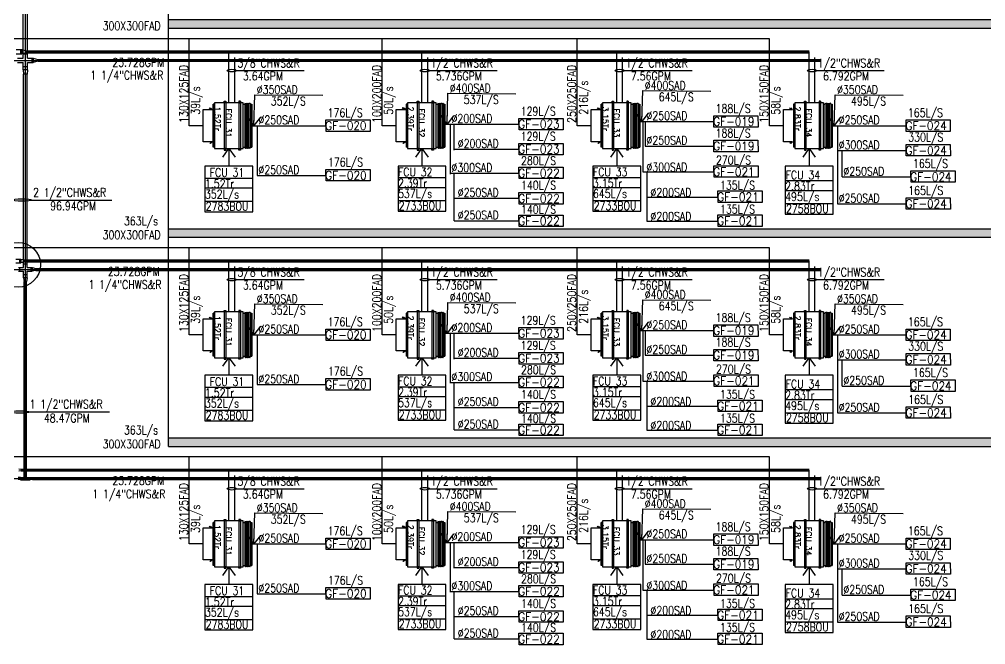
# Model space of a CAD drawing. Header units: millimetres. Extents: x -1288794 to 2153086, y -2701644 to -1428868.
# Drawn here: x 1721056 to 1737927, y -1511697 to -1500781 of the extents above; entities that cross this region are included whole.
import ezdxf

# ---------------------------------------------------------------- set-up
doc = ezdxf.new("R2010")
doc.units = ezdxf.units.MM
doc.header["$LTSCALE"] = 100
doc.linetypes.add('HIDDEN', pattern=[9.525, 6.35, -3.175])
for name, color, linetype in [('A-ANNO-TEXT', 8, 'Continuous'), ('A-WALL-FULL', 8, 'Continuous'), ('AC- SUIPPOR', 7, 'HIDDEN'), ('AC-CHILLED WATER TEXT', 41, 'Continuous'), ('AC-CHR', 60, 'Continuous'), ('AC-CHS', 30, 'Continuous'), ('AC-FAD', 6, 'Continuous'), ('AC-FAD TEXT', 6, 'Continuous'), ('AC-HLTEXT', 100, 'Continuous'), ('AC-SAD', 3, 'Continuous'), ('AC-SAD TEXT', 3, 'Continuous'), ('AC-UNIT', 5, 'Continuous'), ('WALL', 42, 'Continuous')]:
    doc.layers.add(name, color=color, linetype=linetype)
doc.styles.add('ROMAND', font='romand')
doc.styles.add('ROMANS', font='romans.shx', dxfattribs={"width": 0.8})
doc.styles.add('SIMPLEX', font='simplex.shx', dxfattribs={"width": 0.8})
doc.dimstyles.new('100 of DIM2', dxfattribs={"dimscale": 0, "dimtxt": 200, "dimasz": 150, "dimexe": 75, "dimexo": 200, "dimgap": 75, "dimtad": 1, "dimdec": 0, "dimrnd": 5, "dimzin": 0, "dimdsep": 46, "dimtxsty": 'ROMANS', "dimblk": 'ARCHTICK', "dimcen": 100, "dimclrd": 94, "dimclre": 94, "dimclrt": 2, "dimadec": 0, "dimazin": 0, "dimtfac": 1, "dimtdec": 0, "dimtofl": 0, "dimtmove": 2, "dimatfit": 3, "dimldrblk": 'OPEN90', "dimfxl": 75, "dimtolj": 1, "dimtzin": 0, "dimarcsym": 0})

# ---------------------------------------------------------------- blocks, each defined once
blk = doc.blocks.new('A$C44FB0367')
at = {"layer": 'WALL', "ltscale": 30}
h = blk.add_hatch(dxfattribs=at)
h.set_pattern_fill('NET3', color=2, scale=100, style=0)
h.set_pattern_definition([(0, (19935.246, -11666.627), (0, 12.5), []), (60, (19935.246, -11666.627), (-10.8253175, 6.25), []), (120, (19935.246, -11666.627), (-10.8253175, -6.25), [])])
h.paths.add_polyline_path([(775, 250), (775, 275), (25, 275), (25, 250)])
at = {"layer": 'WALL', "color": 5, "ltscale": 30}
for p, q in [((25, 250), (25, 275)), ((25, 275), (775, 275)), ((775, 250), (775, 275))]:
    blk.add_line(p, q, dxfattribs=at)
at = {"layer": 'WALL', "color": 8, "ltscale": 30}
for p, q in [((25, -275), (0, -287.5)), ((0, -287.5), (25, -300)), ((25, -300), (0, -312.5)), ((0, -312.5), (25, -325)), ((25, -325), (0, -337.5)), ((25, -250), (25, -275)), ((25, -250), (25, -275)), ((25, -275), (775, -275)), ((25, -300), (775, -300)), ((25, -325), (775, -325)), ((775, -250), (775, -275)), ((775, -275), (800, -287.5)), ((800, -287.5), (775, -300)), ((775, -300), (800, -312.5)), ((800, -312.5), (775, -325)), ((775, -325), (800, -337.5)), ((0, -337.5), (25, -350)), ((25, -350), (0, -362.5)), ((0, -362.5), (25, -375)), ((25, -350), (775, -350)), ((25, -375), (775, -375)), ((25, -375), (25, -400)), ((25, -400), (775, -400)), ((800, -337.5), (775, -350)), ((775, -350), (800, -362.5)), ((800, -362.5), (775, -375)), ((775, -375), (775, -400))]:
    blk.add_line(p, q, dxfattribs=at)
at = {"layer": 'WALL', "color": 5, "ltscale": 30}
blk.add_lwpolyline([(0, 250), (800, 250), (800, -250), (0, -250)], close=True, dxfattribs=at)
blk = doc.blocks.new('A$C5F1D0244')
at = {"layer": 'AC- SUIPPOR', "ltscale": 5}
for p, q in [((-25, 425), (-25, -425)), ((0, 425), (0, -425))]:
    blk.add_line(p, q, dxfattribs=at)
at = {"layer": 'AC- SUIPPOR', "ltscale": 30}
for points in [[(-25, 400), (0, 400), (0, 425), (-25, 425)], [(-25, -400), (0, -400), (0, -425), (-25, -425)]]:
    blk.add_lwpolyline(points, close=True, dxfattribs=at)
for centre in [(-12.5, 412.5), (-12.5, -412.5)]:
    blk.add_circle(centre, 5, dxfattribs=at)
blk = doc.blocks.new('_ArchTick')
at = {"color": 0, "linetype": 'ByBlock', "const_width": 0.15}
blk.add_lwpolyline([(-0.5, -0.5), (0.5, 0.5)], dxfattribs=at)
blk = doc.blocks.new('A$C14952670')
at = {"layer": 'AC-FAD', "linetype": 'ByBlock'}
for p, q in [((29, 136), (0, 105)), ((30, 159), (1, 128)), ((30, 0), (30, 159)), ((589, 0), (30, 0)), ((589, 159), (589, 0)), ((589, 159), (619, 129)), ((589, 144), (619, 114))]:
    blk.add_line(p, q, dxfattribs=at)

msp = doc.modelspace()

# ---------------------------------------------------------------- hatches: boundary and pattern name
at = {"layer": 'A-WALL-FULL', "true_color": 0xf26722}
h = msp.add_hatch(dxfattribs=at)
h.set_pattern_fill('AR-CONC', color=30)
h.set_pattern_definition([(50, (0, 14750), (182.184669, -15.939086), [19.05, -209.55]), (355, (0, 14750), (-35.243421, 191.056845), [15.24, -167.640584]), (100.451445, (15.18, 14748.67), (146.941247, 175.117752), [16.190009, -178.090245]), (46.1842, (0, 14800.8), (271.07904, -42.042328), [28.575, -314.325]), (96.635558, (22.6, 14797.3), (237.404134, 247.426125), [24.285023, -267.135608]), (351.184151, (0, 14800.8), (237.404134, 247.426125), [22.859967, -251.459732]), (21, (25.4, 14788.1), (151.614391, -102.265198), [19.05, -209.55]), (326, (25.4, 14788.1), (61.802028, 184.187966), [15.24, -167.64]), (71.451445, (38.03, 14779.58), (213.416419, 81.922769), [16.190009, -178.089938]), (37.5, (0, 14750), (3.0886033, 84.5550389), [0, -165.608, 0, -170.18, 0, -168.275]), (7.5, (0, 14750), (66.8196625, 100.1805748), [0, -97.028, 0, -161.798, 0, -64.135]), (327.5, (-56.64, 14750), (135.5905952, -5.728744), [0, -63.5, 0, -198.12, 0, -262.89]), (317.5, (-82.04, 14750), (148.1291814, 25.426491), [0, -82.55, 0, -131.572, 0, -186.69])])
h.paths.add_polyline_path([(1718990.8, -1500935.5), (1718990.8, -1500785.5), (1704697.8, -1500785.5), (1704697.8, -1500935.5)])
h.paths.add_polyline_path([(1755218.3, -1500785.5), (1755218.3, -1500935.5), (1770296.5, -1500935.5), (1770296.5, -1500785.5)])
h.paths.add_polyline_path([(1751078, -1500935.5), (1751078, -1500785.5), (1723660.6, -1500785.5), (1723660.6, -1500935.5)])
h = msp.add_hatch(dxfattribs=at)
h.set_pattern_fill('AR-CONC', color=30)
h.set_pattern_definition([(50, (0, 11100), (182.184669, -15.939086), [19.05, -209.55]), (355, (0, 11100), (-35.243421, 191.056845), [15.24, -167.640584]), (100.451445, (15.18, 11098.67), (146.941247, 175.117752), [16.190009, -178.090245]), (46.1842, (0, 11150.8), (271.07904, -42.042328), [28.575, -314.325]), (96.635558, (22.6, 11147.3), (237.404134, 247.426125), [24.285023, -267.135608]), (351.184151, (0, 11150.8), (237.404134, 247.426125), [22.859967, -251.459732]), (21, (25.4, 11138.1), (151.614391, -102.265198), [19.05, -209.55]), (326, (25.4, 11138.1), (61.802028, 184.187966), [15.24, -167.64]), (71.451445, (38.03, 11129.58), (213.416419, 81.922769), [16.190009, -178.089938]), (37.5, (0, 11100), (3.0886033, 84.5550389), [0, -165.608, 0, -170.18, 0, -168.275]), (7.5, (0, 11100), (66.8196625, 100.1805748), [0, -97.028, 0, -161.798, 0, -64.135]), (327.5, (-56.64, 11100), (135.5905952, -5.728744), [0, -63.5, 0, -198.12, 0, -262.89]), (317.5, (-82.04, 11100), (148.1291814, 25.426491), [0, -82.55, 0, -131.572, 0, -186.69])])
h.paths.add_polyline_path([(1718990.8, -1504585.5), (1718990.8, -1504435.5), (1704697.8, -1504435.5), (1704697.8, -1504585.5)])
h.paths.add_polyline_path([(1755218.3, -1504435.5), (1755218.3, -1504585.5), (1770296.5, -1504585.5), (1770296.5, -1504435.5)])
h.paths.add_polyline_path([(1751078, -1504585.5), (1751078, -1504435.5), (1723660.6, -1504435.5), (1723660.6, -1504585.5)])
h = msp.add_hatch(dxfattribs=at)
h.set_pattern_fill('AR-CONC', color=30)
h.set_pattern_definition([(50, (0, 7450), (182.184669, -15.939086), [19.05, -209.55]), (355, (0, 7450), (-35.243421, 191.056845), [15.24, -167.640584]), (100.451445, (15.18, 7448.67), (146.941247, 175.117752), [16.190009, -178.090245]), (46.1842, (0, 7500.8), (271.07904, -42.042328), [28.575, -314.325]), (96.635558, (22.6, 7497.3), (237.404134, 247.426125), [24.285023, -267.135608]), (351.184151, (0, 7500.8), (237.404134, 247.426125), [22.859967, -251.459732]), (21, (25.4, 7488.1), (151.614391, -102.265198), [19.05, -209.55]), (326, (25.4, 7488.1), (61.802028, 184.187966), [15.24, -167.64]), (71.451445, (38.03, 7479.58), (213.416419, 81.922769), [16.190009, -178.089938]), (37.5, (0, 7450), (3.0886033, 84.5550389), [0, -165.608, 0, -170.18, 0, -168.275]), (7.5, (0, 7450), (66.8196625, 100.1805748), [0, -97.028, 0, -161.798, 0, -64.135]), (327.5, (-56.64, 7450), (135.5905952, -5.728744), [0, -63.5, 0, -198.12, 0, -262.89]), (317.5, (-82.04, 7450), (148.1291814, 25.426491), [0, -82.55, 0, -131.572, 0, -186.69])])
h.paths.add_polyline_path([(1718990.8, -1508235.5), (1718990.8, -1508085.5), (1704697.8, -1508085.5), (1704697.8, -1508235.5)])
h.paths.add_polyline_path([(1755218.3, -1508085.5), (1755218.3, -1508235.5), (1770296.5, -1508235.5), (1770296.5, -1508085.5)])
h.paths.add_polyline_path([(1751078, -1508235.5), (1751078, -1508085.5), (1723660.6, -1508085.5), (1723660.6, -1508235.5)])

# ---------------------------------------------------------------- linework, layer by layer
at = {"layer": 'A-ANNO-TEXT'}
for points in [[(1733182.3, -1502464.7), (1733951.9, -1502464.7), (1733953.2, -1502665.1), (1733183.6, -1502665.1)], [(1726409.1, -1502537.9), (1727178.7, -1502537.9), (1727180, -1502738.2), (1726410.4, -1502738.2)], [(1729779, -1502512.3), (1730548.6, -1502512.3), (1730549.9, -1502712.7), (1729780.3, -1502712.7)], [(1736539.1, -1502537.9), (1737308.6, -1502537.9), (1737309.9, -1502738.2), (1736540.3, -1502738.2)], [(1729779, -1502948.7), (1730548.6, -1502948.7), (1730549.9, -1503149.1), (1729780.3, -1503149.1)], [(1733182.3, -1502893.1), (1733951.9, -1502893.1), (1733953.2, -1503093.5), (1733183.6, -1503093.5)], [(1736539.7, -1502965.8), (1737309.2, -1502965.8), (1737310.5, -1503166.2), (1736540.9, -1503166.2)], [(1726409.7, -1503401.1), (1727179.3, -1503401.1), (1727180.6, -1503601.5), (1726411, -1503601.5)], [(1729779.7, -1503361.4), (1730549.2, -1503361.4), (1730550.5, -1503561.8), (1729780.9, -1503561.8)], [(1733182.9, -1503337.7), (1733952.5, -1503337.7), (1733953.8, -1503538.1), (1733184.2, -1503538.1)], [(1736622.2, -1503425.7), (1737391.7, -1503425.7), (1737393, -1503626.1), (1736623.4, -1503626.1)], [(1729779.7, -1503804.4), (1730549.2, -1503804.4), (1730550.5, -1504004.8), (1729780.9, -1504004.8)], [(1733253.7, -1503777.5), (1734023.3, -1503777.5), (1734024.6, -1503977.9), (1733255, -1503977.9)], [(1736539.7, -1503895.6), (1737309.2, -1503895.6), (1737310.5, -1504096), (1736540.9, -1504096)], [(1729779.7, -1504196.6), (1730549.2, -1504196.6), (1730550.5, -1504397), (1729780.9, -1504397)], [(1733253.7, -1504195.4), (1734023.3, -1504195.4), (1734024.6, -1504395.8), (1733255, -1504395.8)], [(1726409.1, -1506187.9), (1727178.7, -1506187.9), (1727180, -1506388.2), (1726410.4, -1506388.2)], [(1729779, -1506162.3), (1730548.6, -1506162.3), (1730549.9, -1506362.7), (1729780.3, -1506362.7)], [(1733182.3, -1506114.7), (1733951.9, -1506114.7), (1733953.2, -1506315.1), (1733183.6, -1506315.1)], [(1736539.1, -1506187.9), (1737308.6, -1506187.9), (1737309.9, -1506388.2), (1736540.3, -1506388.2)], [(1729779, -1506598.7), (1730548.6, -1506598.7), (1730549.9, -1506799.1), (1729780.3, -1506799.1)], [(1733182.3, -1506543.1), (1733951.9, -1506543.1), (1733953.2, -1506743.5), (1733183.6, -1506743.5)], [(1736539.7, -1506615.8), (1737309.2, -1506615.8), (1737310.5, -1506816.2), (1736540.9, -1506816.2)], [(1729779.7, -1507011.4), (1730549.2, -1507011.4), (1730550.5, -1507211.8), (1729780.9, -1507211.8)], [(1733182.9, -1506987.7), (1733952.5, -1506987.7), (1733953.8, -1507188.1), (1733184.2, -1507188.1)], [(1726409.7, -1507051.1), (1727179.3, -1507051.1), (1727180.6, -1507251.5), (1726411, -1507251.5)], [(1736622.2, -1507075.7), (1737391.7, -1507075.7), (1737393, -1507276.1), (1736623.4, -1507276.1)], [(1729779.7, -1507454.4), (1730549.2, -1507454.4), (1730550.5, -1507654.8), (1729780.9, -1507654.8)], [(1733253.7, -1507427.5), (1734023.3, -1507427.5), (1734024.6, -1507627.9), (1733255, -1507627.9)], [(1736539.7, -1507545.6), (1737309.2, -1507545.6), (1737310.5, -1507746), (1736540.9, -1507746)], [(1729779.7, -1507846.6), (1730549.2, -1507846.6), (1730550.5, -1508047), (1729780.9, -1508047)], [(1733253.7, -1507845.4), (1734023.3, -1507845.4), (1734024.6, -1508045.8), (1733255, -1508045.8)], [(1726409.1, -1509837.9), (1727178.7, -1509837.9), (1727180, -1510038.2), (1726410.4, -1510038.2)], [(1729779, -1509812.3), (1730548.6, -1509812.3), (1730549.9, -1510012.7), (1729780.3, -1510012.7)], [(1733182.3, -1509764.7), (1733951.9, -1509764.7), (1733953.2, -1509965.1), (1733183.6, -1509965.1)], [(1736539.1, -1509837.9), (1737308.6, -1509837.9), (1737309.9, -1510038.2), (1736540.3, -1510038.2)], [(1733182.3, -1510193.1), (1733951.9, -1510193.1), (1733953.2, -1510393.5), (1733183.6, -1510393.5)], [(1729779, -1510248.7), (1730548.6, -1510248.7), (1730549.9, -1510449.1), (1729780.3, -1510449.1)], [(1736539.7, -1510265.8), (1737309.2, -1510265.8), (1737310.5, -1510466.2), (1736540.9, -1510466.2)], [(1726409.7, -1510701.1), (1727179.3, -1510701.1), (1727180.6, -1510901.5), (1726411, -1510901.5)], [(1729779.7, -1510661.4), (1730549.2, -1510661.4), (1730550.5, -1510861.8), (1729780.9, -1510861.8)], [(1733182.9, -1510637.7), (1733952.5, -1510637.7), (1733953.8, -1510838.1), (1733184.2, -1510838.1)], [(1736622.2, -1510725.7), (1737391.7, -1510725.7), (1737393, -1510926.1), (1736623.4, -1510926.1)], [(1733253.7, -1511077.5), (1734023.3, -1511077.5), (1734024.6, -1511277.9), (1733255, -1511277.9)], [(1729779.7, -1511104.4), (1730549.2, -1511104.4), (1730550.5, -1511304.8), (1729780.9, -1511304.8)], [(1736539.7, -1511195.6), (1737309.2, -1511195.6), (1737310.5, -1511396), (1736540.9, -1511396)], [(1729779.7, -1511496.6), (1730549.2, -1511496.6), (1730550.5, -1511697), (1729780.9, -1511697)], [(1733253.7, -1511495.4), (1734023.3, -1511495.4), (1734024.6, -1511695.8), (1733255, -1511695.8)]]:
    msp.add_lwpolyline(points, close=True, dxfattribs=at)
at = {"layer": 'A-WALL-FULL'}
for p, q in [((1723660.6, -1508235.5), (1723660.6, -1489835.5)), ((1723660.6, -1500785.5), (1751078, -1500785.5)), ((1723660.6, -1500935.5), (1751078, -1500935.5)), ((1723660.6, -1504435.5), (1751078, -1504435.5)), ((1723660.6, -1504585.5), (1751078, -1504585.5)), ((1723660.6, -1508085.5), (1751078, -1508085.5)), ((1723660.6, -1508235.5), (1751078, -1508235.5))]:
    msp.add_line(p, q, dxfattribs=at)
at = {"layer": 'AC-CHILLED WATER TEXT'}
for p, q in [((1724845.2, -1501675.3), (1726027, -1501675.3)), ((1728215.1, -1501675.3), (1729397, -1501675.3)), ((1731618.4, -1501675.3), (1732800.2, -1501675.3)), ((1734975.1, -1501675.3), (1736157, -1501675.3)), ((1721271.3, -1503935.7), (1722669.3, -1503935.7)), ((1724845.2, -1505325.3), (1726027, -1505325.3)), ((1728215.1, -1505325.3), (1729397, -1505325.3)), ((1731618.4, -1505325.3), (1732800.2, -1505325.3)), ((1734975.1, -1505325.3), (1736157, -1505325.3)), ((1721231.1, -1507634.5), (1722629.1, -1507634.5)), ((1724845.2, -1508975.3), (1726027, -1508975.3)), ((1728215.1, -1508975.3), (1729397, -1508975.3)), ((1731618.4, -1508975.3), (1732800.2, -1508975.3)), ((1734975.1, -1508975.3), (1736157, -1508975.3))]:
    msp.add_line(p, q, dxfattribs=at)
for centre, major_axis, ratio in [((1724765.6, -1501675.3), (79.6, 0), 0.2791271), ((1728135.5, -1501675.3), (79.6, 0), 0.2791271), ((1731538.8, -1501675.3), (79.6, 0), 0.2791271), ((1734895.6, -1501675.3), (79.6, 0), 0.2791271), ((1721100.6, -1503935.7), (170.7, 0), 0.1301197), ((1724765.6, -1505325.3), (79.6, 0), 0.2791271), ((1728135.5, -1505325.3), (79.6, 0), 0.2791271), ((1731538.8, -1505325.3), (79.6, 0), 0.2791271), ((1734895.6, -1505325.3), (79.6, 0), 0.2791271), ((1721060.4, -1507634.5), (170.7, 0), 0.1301197), ((1724765.6, -1508975.3), (79.6, 0), 0.2791271), ((1728135.5, -1508975.3), (79.6, 0), 0.2791271), ((1731538.8, -1508975.3), (79.6, 0), 0.2791271), ((1734895.6, -1508975.3), (79.6, 0), 0.2791271)]:
    msp.add_ellipse(centre, major_axis=major_axis, ratio=ratio, dxfattribs=at)
at = {"layer": 'AC-CHR'}
for p, q in [((1721161.9, -1508796.8), (1721161.9, -1488919.9)), ((1721123.9, -1501458.8), (1721123.9, -1498121.8)), ((1721161.9, -1501458.8), (1721161.9, -1498121.8)), ((1721199.9, -1501458.8), (1721199.9, -1498121.8)), ((1721022.9, -1501458.8), (1721123.9, -1501458.8)), ((1721123.9, -1501382.8), (1721199.9, -1501382.8)), ((1721199.9, -1501458.8), (1721300.9, -1501458.8)), ((1721275.9, -1501458.8), (1721275.9, -1501534.8)), ((1721300.9, -1501458.8), (1721300.9, -1501534.8)), ((1721300.9, -1501458.8), (1721376.9, -1501480.8)), ((1724816, -1502237.2), (1724816, -1501446.8)), ((1728185.9, -1502237.2), (1728185.9, -1501446.8)), ((1731589.2, -1502237.2), (1731589.2, -1501446.8)), ((1734945.9, -1502237.2), (1734945.9, -1501446.8)), ((1706479.7, -1501496.8), (1734945.9, -1501496.8)), ((1721022.9, -1501534.8), (1721123.9, -1501534.8)), ((1721123.9, -1501660.8), (1721123.9, -1501534.8)), ((1721199.9, -1501610.8), (1721123.9, -1501610.8)), ((1721199.9, -1501534.8), (1721300.9, -1501534.8)), ((1721199.9, -1501660.8), (1721199.9, -1501534.8)), ((1721376.9, -1501512.8), (1721300.9, -1501534.8)), ((1721376.9, -1501480.8), (1735045.9, -1501480.8)), ((1721376.9, -1501480.8), (1721376.9, -1501512.8)), ((1721376.9, -1501496.8), (1735045.9, -1501496.8)), ((1721376.9, -1501512.8), (1735045.9, -1501512.8)), ((1721199.9, -1501660.8), (1721123.9, -1501660.8)), ((1721123.9, -1501660.8), (1721129.9, -1501736.8)), ((1721129.9, -1505114.8), (1721129.9, -1501736.8)), ((1721193.9, -1501736.8), (1721129.9, -1501736.8)), ((1721199.9, -1501660.8), (1721193.9, -1501736.8)), ((1721193.9, -1505114.8), (1721193.9, -1501736.8)), ((1706479.7, -1505146.8), (1734945.9, -1505146.8)), ((1721040.9, -1505114.8), (1721129.9, -1505114.8)), ((1721040.9, -1505178.8), (1721129.9, -1505178.8)), ((1721065.9, -1505178.8), (1721065.9, -1505114.8)), ((1721129.9, -1505050.8), (1721193.9, -1505050.8)), ((1721129.9, -1505292.8), (1721129.9, -1505178.8)), ((1721193.9, -1505114.8), (1721282.9, -1505114.8)), ((1721193.9, -1505292.8), (1721193.9, -1505178.8)), ((1721193.9, -1505178.8), (1721282.9, -1505178.8)), ((1721257.9, -1505114.8), (1721257.9, -1505178.8)), ((1721282.9, -1505114.8), (1721282.9, -1505178.8)), ((1721282.9, -1505114.8), (1721346.9, -1505130.8)), ((1721346.9, -1505162.8), (1721282.9, -1505178.8)), ((1721346.9, -1505130.8), (1735045.9, -1505130.8)), ((1721346.9, -1505130.8), (1721346.9, -1505162.8)), ((1721346.9, -1505146.8), (1735045.9, -1505146.8)), ((1721346.9, -1505162.8), (1735045.9, -1505162.8)), ((1724816, -1505887.2), (1724816, -1505096.8)), ((1728185.9, -1505887.2), (1728185.9, -1505096.8)), ((1731589.2, -1505887.2), (1731589.2, -1505096.8)), ((1734945.9, -1505887.2), (1734945.9, -1505096.8)), ((1721193.9, -1505242.8), (1721129.9, -1505242.8)), ((1721193.9, -1505292.8), (1721129.9, -1505292.8)), ((1721129.9, -1505292.8), (1721141.9, -1505356.8)), ((1721193.9, -1505292.8), (1721181.9, -1505356.8)), ((1721141.9, -1508776.8), (1721141.9, -1505356.8)), ((1721181.9, -1505356.8), (1721141.9, -1505356.8)), ((1721161.9, -1508796.8), (1721161.9, -1505356.8)), ((1721181.9, -1508776.8), (1721181.9, -1505356.8)), ((1706479.7, -1508796.8), (1734945.9, -1508796.8)), ((1721076.9, -1508776.8), (1721036.9, -1508780.8)), ((1721077.1, -1508817.1), (1721037, -1508812.8)), ((1721076.9, -1508776.8), (1721141.9, -1508776.8)), ((1721076.9, -1508776.8), (1721077.1, -1508817.1)), ((1721077.1, -1508816.8), (1721246.9, -1508816.8)), ((1721101.9, -1508776.8), (1721102.1, -1508817)), ((1721221.9, -1508796.8), (1721131.4, -1508796.8)), ((1721141.9, -1508736.8), (1721181.9, -1508736.8)), ((1721181.9, -1508816.8), (1721142.1, -1508816.8)), ((1721181.9, -1508776.8), (1721246.9, -1508776.8)), ((1721221.9, -1508776.8), (1721221.9, -1508816.8)), ((1721246.9, -1508776.8), (1721246.9, -1508816.8)), ((1721246.9, -1508776.8), (1721286.9, -1508780.8)), ((1721286.9, -1508812.8), (1721246.9, -1508816.8)), ((1721286.9, -1508780.8), (1735045.9, -1508780.8)), ((1721286.9, -1508780.8), (1721286.9, -1508812.8)), ((1721286.9, -1508796.8), (1735045.9, -1508796.8)), ((1721286.9, -1508812.8), (1735045.9, -1508812.8)), ((1724816, -1509537.2), (1724816, -1508746.8)), ((1728185.9, -1509537.2), (1728185.9, -1508746.8)), ((1731589.2, -1509537.2), (1731589.2, -1508746.8)), ((1734945.9, -1509537.2), (1734945.9, -1508746.8))]:
    msp.add_line(p, q, dxfattribs=at)
at = {"layer": 'AC-CHS'}
for p, q in [((1720999.9, -1501310.1), (1721100.9, -1501310.1)), ((1720999.9, -1501386.1), (1721100.9, -1501386.1)), ((1721075.9, -1501310.1), (1721075.9, -1501386.1)), ((1721100.9, -1501310.1), (1721100.9, -1501386.1)), ((1721100.9, -1501310.1), (1721176.9, -1501332.1)), ((1721176.9, -1501364.1), (1721100.9, -1501386.1)), ((1721176.9, -1501332.1), (1721176.9, -1501364.1)), ((1721176.9, -1501332.1), (1734845.9, -1501332.1)), ((1721176.9, -1501348.1), (1734845.9, -1501348.1)), ((1721176.9, -1501364.1), (1734845.9, -1501364.1)), ((1724716, -1502237.2), (1724716, -1501348.1)), ((1728085.9, -1502237.2), (1728085.9, -1501348.1)), ((1731489.2, -1502237.2), (1731489.2, -1501348.1)), ((1734845.9, -1502237.2), (1734845.9, -1501348.1)), ((1720993.9, -1504966.1), (1721082.9, -1504966.1)), ((1721057.9, -1504966.1), (1721057.9, -1505030.1)), ((1721082.9, -1504966.1), (1721082.9, -1505030.1)), ((1721082.9, -1504966.1), (1721146.9, -1504982.1)), ((1721146.9, -1505014.1), (1721082.9, -1505030.1)), ((1721146.9, -1504982.1), (1721146.9, -1505014.1)), ((1721146.9, -1504982.1), (1734845.9, -1504982.1)), ((1721146.9, -1504998.1), (1734845.9, -1504998.1)), ((1721146.9, -1505014.1), (1734845.9, -1505014.1)), ((1724716, -1505887.2), (1724716, -1504998.1)), ((1728085.9, -1505887.2), (1728085.9, -1504998.1)), ((1731489.2, -1505887.2), (1731489.2, -1504998.1)), ((1734845.9, -1505887.2), (1734845.9, -1504998.1)), ((1720993.9, -1505030.1), (1721082.9, -1505030.1)), ((1721046.9, -1508628.1), (1721086.9, -1508632.1)), ((1721086.9, -1508664.1), (1721046.9, -1508668.1)), ((1721086.9, -1508632.1), (1721086.9, -1508664.1)), ((1721086.9, -1508632.1), (1734845.9, -1508632.1)), ((1721086.9, -1508648.1), (1734845.9, -1508648.1)), ((1721086.9, -1508664.1), (1734845.9, -1508664.1)), ((1724716, -1509537.2), (1724716, -1508648.1)), ((1728085.9, -1509537.2), (1728085.9, -1508648.1)), ((1731489.2, -1509537.2), (1731489.2, -1508648.1)), ((1734845.9, -1509537.2), (1734845.9, -1508648.1))]:
    msp.add_line(p, q, dxfattribs=at)
msp.add_circle((1721034.4, -1505066.1), 391.4, dxfattribs=at)
at = {"layer": 'AC-FAD'}
for p, q in [((1734151.4, -1501119.5), (1720290.8, -1501119.5)), ((1724021.5, -1502637.2), (1724021.5, -1501119.5)), ((1727391.4, -1502637.2), (1727391.4, -1501119.5)), ((1730794.7, -1502637.2), (1730794.7, -1501119.5)), ((1734151.4, -1502637.2), (1734151.4, -1501119.5)), ((1724266.7, -1502637.2), (1724021.5, -1502637.2)), ((1727636.6, -1502637.2), (1727391.4, -1502637.2)), ((1731039.9, -1502637.2), (1730794.7, -1502637.2)), ((1734396.7, -1502637.2), (1734151.4, -1502637.2)), ((1734151.4, -1504769.5), (1720228.3, -1504769.5)), ((1724021.5, -1506287.2), (1724021.5, -1504769.5)), ((1727391.4, -1506287.2), (1727391.4, -1504769.5)), ((1730794.7, -1506287.2), (1730794.7, -1504769.5)), ((1734151.4, -1506287.2), (1734151.4, -1504769.5)), ((1724266.7, -1506287.2), (1724021.5, -1506287.2)), ((1727636.6, -1506287.2), (1727391.4, -1506287.2)), ((1731039.9, -1506287.2), (1730794.7, -1506287.2)), ((1734396.7, -1506287.2), (1734151.4, -1506287.2)), ((1734151.4, -1508419.5), (1720155.8, -1508419.5)), ((1724021.5, -1509937.2), (1724021.5, -1508419.5)), ((1727391.4, -1509937.2), (1727391.4, -1508419.5)), ((1730794.7, -1509937.2), (1730794.7, -1508419.5)), ((1734151.4, -1509937.2), (1734151.4, -1508419.5)), ((1724266.7, -1509937.2), (1724021.5, -1509937.2)), ((1727636.6, -1509937.2), (1727391.4, -1509937.2)), ((1731039.9, -1509937.2), (1730794.7, -1509937.2)), ((1734396.7, -1509937.2), (1734151.4, -1509937.2))]:
    msp.add_line(p, q, dxfattribs=at)
at = {"layer": 'AC-SAD'}
for p, q in [((1725116, -1502637.2), (1726409.8, -1502637.2)), ((1725207.4, -1502637.2), (1725207.4, -1503507.8)), ((1728485.9, -1502611.6), (1729779.7, -1502611.6)), ((1728577.3, -1502611.6), (1728577.3, -1503482.2)), ((1728648.4, -1503062.2), (1728648.4, -1502611.6)), ((1731889.2, -1502564.1), (1733183, -1502564.1)), ((1731940.2, -1502564.1), (1731940.2, -1503444.4)), ((1731980.6, -1502564.1), (1731980.6, -1502992.5)), ((1735245.9, -1502637.2), (1736539.7, -1502637.2)), ((1735337.4, -1502637.2), (1735337.4, -1504002.4)), ((1731980.6, -1502992.5), (1733183, -1502992.5)), ((1728648.4, -1503048.1), (1729779.7, -1503048.1)), ((1735337.4, -1503072.5), (1736540.3, -1503072.5)), ((1735419.9, -1503532.5), (1735419.9, -1503072.5)), ((1728577.3, -1503468.1), (1729780.3, -1503468.1)), ((1728648.4, -1504296.8), (1728648.4, -1503482.2)), ((1731940.2, -1503444.4), (1733183.6, -1503444.4)), ((1732010.9, -1503444.4), (1732010.9, -1504302.1)), ((1725207.4, -1503507.8), (1726410.4, -1503507.8)), ((1735419.9, -1503532.5), (1736622.8, -1503532.5)), ((1728648.4, -1503904.6), (1729779.7, -1503904.6)), ((1732010.9, -1503884.3), (1733254.4, -1503884.3)), ((1735337.4, -1504002.4), (1736540.3, -1504002.4)), ((1728648.4, -1504296.8), (1729779.7, -1504296.8)), ((1732010.9, -1504302.1), (1733254.4, -1504302.1)), ((1725116, -1506287.2), (1726409.8, -1506287.2)), ((1725207.4, -1506287.2), (1725207.4, -1507157.8)), ((1728485.9, -1506261.6), (1729779.7, -1506261.6)), ((1728577.3, -1506261.6), (1728577.3, -1507132.2)), ((1728648.4, -1506712.2), (1728648.4, -1506261.6)), ((1731889.2, -1506214.1), (1733183, -1506214.1)), ((1731940.2, -1506214.1), (1731940.2, -1507094.4)), ((1731980.6, -1506214.1), (1731980.6, -1506642.5)), ((1735245.9, -1506287.2), (1736539.7, -1506287.2)), ((1735337.4, -1506287.2), (1735337.4, -1507652.4)), ((1728648.4, -1506698.1), (1729779.7, -1506698.1)), ((1731980.6, -1506642.5), (1733183, -1506642.5)), ((1735337.4, -1506722.5), (1736540.3, -1506722.5)), ((1735419.9, -1507182.5), (1735419.9, -1506722.5)), ((1725207.4, -1507157.8), (1726410.4, -1507157.8)), ((1728577.3, -1507118.1), (1729780.3, -1507118.1)), ((1728648.4, -1507946.8), (1728648.4, -1507132.2)), ((1731940.2, -1507094.4), (1733183.6, -1507094.4)), ((1732010.9, -1507094.4), (1732010.9, -1507952.1)), ((1735419.9, -1507182.5), (1736622.8, -1507182.5)), ((1732010.9, -1507534.3), (1733254.4, -1507534.3)), ((1728648.4, -1507554.6), (1729779.7, -1507554.6)), ((1735337.4, -1507652.4), (1736540.3, -1507652.4)), ((1728648.4, -1507946.8), (1729779.7, -1507946.8)), ((1732010.9, -1507952.1), (1733254.4, -1507952.1)), ((1731889.2, -1509864.1), (1733183, -1509864.1)), ((1731940.2, -1509864.1), (1731940.2, -1510744.4)), ((1731980.6, -1509864.1), (1731980.6, -1510292.5)), ((1725116, -1509937.2), (1726409.8, -1509937.2)), ((1725207.4, -1509937.2), (1725207.4, -1510807.8)), ((1728485.9, -1509911.6), (1729779.7, -1509911.6)), ((1728577.3, -1509911.6), (1728577.3, -1510782.2)), ((1728648.4, -1510362.2), (1728648.4, -1509911.6)), ((1735245.9, -1509937.2), (1736539.7, -1509937.2)), ((1735337.4, -1509937.2), (1735337.4, -1511302.4)), ((1728648.4, -1510348.1), (1729779.7, -1510348.1)), ((1731980.6, -1510292.5), (1733183, -1510292.5)), ((1735337.4, -1510372.5), (1736540.3, -1510372.5)), ((1735419.9, -1510832.5), (1735419.9, -1510372.5)), ((1731940.2, -1510744.4), (1733183.6, -1510744.4)), ((1732010.9, -1510744.4), (1732010.9, -1511602.1)), ((1725207.4, -1510807.8), (1726410.4, -1510807.8)), ((1728577.3, -1510768.1), (1729780.3, -1510768.1)), ((1728648.4, -1511596.8), (1728648.4, -1510782.2)), ((1735419.9, -1510832.5), (1736622.8, -1510832.5)), ((1728648.4, -1511204.6), (1729779.7, -1511204.6)), ((1732010.9, -1511184.3), (1733254.4, -1511184.3)), ((1735337.4, -1511302.4), (1736540.3, -1511302.4)), ((1728648.4, -1511596.8), (1729779.7, -1511596.8)), ((1732010.9, -1511602.1), (1733254.4, -1511602.1))]:
    msp.add_line(p, q, dxfattribs=at)
at = {"layer": 'AC-SAD TEXT'}
for p, q in [((1724297.4, -1503554.1), (1725134.5, -1503554.1)), ((1727667.4, -1503543.5), (1728504.5, -1503543.5)), ((1731070.7, -1503541.2), (1731907.8, -1503541.2)), ((1734427.4, -1503594.5), (1735264.5, -1503594.5)), ((1724297.4, -1503724.1), (1725134.5, -1503724.1)), ((1727667.4, -1503714.9), (1728504.5, -1503714.9)), ((1731070.7, -1503714.8), (1731907.8, -1503714.8)), ((1734427.4, -1503767), (1735264.5, -1503767)), ((1724297.4, -1503955.3), (1725134.5, -1503955.3)), ((1727667.4, -1503946.1), (1728504.5, -1503946.1)), ((1731070.7, -1503946), (1731907.8, -1503946)), ((1734427.4, -1503998.2), (1735264.5, -1503998.2)), ((1724297.4, -1507204.1), (1725134.5, -1507204.1)), ((1727667.4, -1507193.5), (1728504.5, -1507193.5)), ((1731070.7, -1507191.2), (1731907.8, -1507191.2)), ((1724297.4, -1507374.1), (1725134.5, -1507374.1)), ((1727667.4, -1507364.9), (1728504.5, -1507364.9)), ((1731070.7, -1507364.8), (1731907.8, -1507364.8)), ((1734427.4, -1507244.5), (1735264.5, -1507244.5)), ((1734427.4, -1507417), (1735264.5, -1507417)), ((1724297.4, -1507605.3), (1725134.5, -1507605.3)), ((1727667.4, -1507596.1), (1728504.5, -1507596.1)), ((1731070.7, -1507596), (1731907.8, -1507596)), ((1734427.4, -1507648.2), (1735264.5, -1507648.2)), ((1724297.4, -1510854.1), (1725134.5, -1510854.1)), ((1727667.4, -1510843.5), (1728504.5, -1510843.5)), ((1731070.7, -1510841.2), (1731907.8, -1510841.2)), ((1734427.4, -1510894.5), (1735264.5, -1510894.5)), ((1724297.4, -1511024.1), (1725134.5, -1511024.1)), ((1727667.4, -1511014.9), (1728504.5, -1511014.9)), ((1731070.7, -1511014.8), (1731907.8, -1511014.8)), ((1734427.4, -1511067), (1735264.5, -1511067)), ((1724297.4, -1511255.3), (1725134.5, -1511255.3)), ((1727667.4, -1511246.1), (1728504.5, -1511246.1)), ((1731070.7, -1511246), (1731907.8, -1511246)), ((1734427.4, -1511298.2), (1735264.5, -1511298.2))]:
    msp.add_line(p, q, dxfattribs=at)
for points in [[(1724297.4, -1504139.8), (1725134.5, -1504139.8), (1725134.5, -1503344.9), (1724297.4, -1503344.9)], [(1727667.4, -1504130.6), (1728504.5, -1504130.6), (1728504.5, -1503344.9), (1727667.4, -1503344.9)], [(1731070.7, -1504130.5), (1731907.8, -1504130.5), (1731907.8, -1503344.9), (1731070.7, -1503344.9)], [(1734427.4, -1504182.7), (1735264.5, -1504182.7), (1735264.5, -1503344.9), (1734427.4, -1503344.9)], [(1724297.4, -1507789.8), (1725134.5, -1507789.8), (1725134.5, -1506994.9), (1724297.4, -1506994.9)], [(1727667.4, -1507780.6), (1728504.5, -1507780.6), (1728504.5, -1506994.9), (1727667.4, -1506994.9)], [(1731070.7, -1507780.5), (1731907.8, -1507780.5), (1731907.8, -1506994.9), (1731070.7, -1506994.9)], [(1734427.4, -1507832.7), (1735264.5, -1507832.7), (1735264.5, -1506994.9), (1734427.4, -1506994.9)], [(1724297.4, -1511439.8), (1725134.5, -1511439.8), (1725134.5, -1510644.9), (1724297.4, -1510644.9)], [(1727667.4, -1511430.6), (1728504.5, -1511430.6), (1728504.5, -1510644.9), (1727667.4, -1510644.9)], [(1731070.7, -1511430.5), (1731907.8, -1511430.5), (1731907.8, -1510644.9), (1731070.7, -1510644.9)], [(1734427.4, -1511482.7), (1735264.5, -1511482.7), (1735264.5, -1510644.9), (1734427.4, -1510644.9)]]:
    msp.add_lwpolyline(points, close=True, dxfattribs=at)

# ---------------------------------------------------------------- block references
at = {"ltscale": 30, "xscale": -1}
for p in [(1724634.1, -1502637.2), (1728004, -1502637.2), (1731407.3, -1502637.2), (1734764, -1502637.2), (1724634.1, -1506287.2), (1728004, -1506287.2), (1731407.3, -1506287.2), (1734764, -1506287.2), (1724634.1, -1509937.2), (1728004, -1509937.2), (1731407.3, -1509937.2), (1734764, -1509937.2)]:
    msp.add_blockref('A$C5F1D0244', p, dxfattribs=at)
at = {"ltscale": 30}
for p in [(1724915.3, -1502637.2), (1728285.2, -1502637.2), (1731688.5, -1502637.2), (1735045.2, -1502637.2), (1724915.3, -1506287.2), (1728285.2, -1506287.2), (1731688.5, -1506287.2), (1735045.2, -1506287.2), (1724915.3, -1509937.2), (1728285.2, -1509937.2), (1731688.5, -1509937.2), (1735045.2, -1509937.2)]:
    msp.add_blockref('A$C5F1D0244', p, dxfattribs=at)
at = {"layer": 'AC-FAD', "rotation": 270}
for p in [(1724266.7, -1502327.7), (1727636.6, -1502327.7), (1731039.9, -1502327.7), (1734396.7, -1502327.7), (1724266.7, -1505977.7), (1727636.6, -1505977.7), (1731039.9, -1505977.7), (1734396.7, -1505977.7), (1724266.7, -1509627.7), (1727636.6, -1509627.7), (1731039.9, -1509627.7), (1734396.7, -1509627.7)]:
    msp.add_blockref('A$C14952670', p, dxfattribs=at)
at = {"layer": 'AC-UNIT', "color": 6, "ltscale": 30, "xscale": -1, "rotation": 90}
for p in [(1724716, -1502237.2), (1728085.9, -1502237.2), (1731489.2, -1502237.2), (1734845.9, -1502237.2), (1724716, -1505887.2), (1728085.9, -1505887.2), (1731489.2, -1505887.2), (1734845.9, -1505887.2), (1724716, -1509537.2), (1728085.9, -1509537.2), (1731489.2, -1509537.2), (1734845.9, -1509537.2)]:
    msp.add_blockref('A$C44FB0367', p, dxfattribs=at)

# ---------------------------------------------------------------- texts
at = {"layer": 'A-ANNO-TEXT', "style": 'ROMANS', "width": 0.9}
for s, p in [('GF-020', (1726396.1, -1502712.2)), ('GF-023', (1729766, -1502686.6)), ('GF-019', (1733169.3, -1502639)), ('GF-024', (1736526, -1502712.2)), ('GF-023', (1729766, -1503123.1)), ('GF-019', (1733169.3, -1503067.4)), ('GF-024', (1736526.8, -1503144.8)), ('GF-020', (1726396.9, -1503580)), ('GF-022', (1729766.8, -1503540.4)), ('GF-021', (1733170.1, -1503516.7)), ('GF-024', (1736609.3, -1503604.7)), ('GF-022', (1729766.8, -1503983.4)), ('GF-021', (1733240.9, -1503956.5)), ('GF-024', (1736526.8, -1504074.6)), ('GF-022', (1729766.8, -1504375.6)), ('GF-021', (1733240.9, -1504374.4)), ('GF-023', (1729766, -1506336.6)), ('GF-019', (1733169.3, -1506289)), ('GF-020', (1726396.1, -1506362.2)), ('GF-024', (1736526, -1506362.2)), ('GF-023', (1729766, -1506773.1)), ('GF-019', (1733169.3, -1506717.4)), ('GF-024', (1736526.8, -1506794.8)), ('GF-022', (1729766.8, -1507190.4)), ('GF-021', (1733170.1, -1507166.7)), ('GF-020', (1726396.9, -1507230)), ('GF-024', (1736609.3, -1507254.7)), ('GF-022', (1729766.8, -1507633.4)), ('GF-021', (1733240.9, -1507606.5)), ('GF-024', (1736526.8, -1507724.6)), ('GF-022', (1729766.8, -1508025.6)), ('GF-021', (1733240.9, -1508024.4)), ('GF-020', (1726396.1, -1510012.2)), ('GF-023', (1729766, -1509986.6)), ('GF-019', (1733169.3, -1509939)), ('GF-024', (1736526, -1510012.2)), ('GF-019', (1733169.3, -1510367.4)), ('GF-023', (1729766, -1510423.1)), ('GF-024', (1736526.8, -1510444.8)), ('GF-020', (1726396.9, -1510880)), ('GF-022', (1729766.8, -1510840.4)), ('GF-021', (1733170.1, -1510816.7)), ('GF-024', (1736609.3, -1510904.7)), ('GF-022', (1729766.8, -1511283.4)), ('GF-021', (1733240.9, -1511256.5)), ('GF-024', (1736526.8, -1511374.6)), ('GF-022', (1729766.8, -1511675.6)), ('GF-021', (1733240.9, -1511674.4))]:
    msp.add_text(s, height=150, dxfattribs=at).set_placement(p)
at = {"layer": 'AC-CHILLED WATER TEXT', "style": 'SIMPLEX', "width": 0.8}
for s, p in [('23.728GPM', (1722680.8, -1501608.5)), ('3/8"CHWS&R', (1724865.1, -1501619.8)), ('1/2"CHWS&R', (1728235, -1501619.8)), ('1/2"CHWS&R', (1731638.3, -1501619.8)), ('1/2"CHWS&R', (1734995, -1501619.8)), ('1 1/4"CHWS&R', (1722295.5, -1501831.9)), ('3.64GPM', (1724959.1, -1501845.8)), ('5.736GPM', (1728329, -1501845.8)), ('7.56GPM', (1731732.3, -1501845.8)), ('6.792GPM', (1735089, -1501845.8)), ('2 1/2"CHWS&R', (1721297.4, -1503878)), ('96.94GPM', (1721595.1, -1504113.1)), ('23.728GPM', (1722601.3, -1505258.5)), ('3/8"CHWS&R', (1724865.1, -1505269.8)), ('1/2"CHWS&R', (1728235, -1505269.8)), ('1/2"CHWS&R', (1731638.3, -1505269.8)), ('1/2"CHWS&R', (1734995, -1505269.8)), ('1 1/4"CHWS&R', (1722263.7, -1505486.6)), ('3.64GPM', (1724959.1, -1505495.8)), ('5.736GPM', (1728329, -1505495.8)), ('7.56GPM', (1731732.3, -1505495.8)), ('6.792GPM', (1735089, -1505495.8)), ('1 1/2"CHWS&R', (1721235.8, -1507574.1)), ('48.47GPM', (1721484.5, -1507816.5)), ('23.728GPM', (1722680.8, -1508908.5)), ('3/8"CHWS&R', (1724865.1, -1508919.8)), ('1/2"CHWS&R', (1728235, -1508919.8)), ('1/2"CHWS&R', (1731638.3, -1508919.8)), ('1/2"CHWS&R', (1734995, -1508919.8)), ('1 1/4"CHWS&R', (1722330.7, -1509141.4)), ('3.64GPM', (1724959.1, -1509145.8)), ('5.736GPM', (1728329, -1509145.8)), ('7.56GPM', (1731732.3, -1509145.8)), ('6.792GPM', (1735089, -1509145.8))]:
    msp.add_text(s, height=150, dxfattribs=at).set_placement(p)
at = {"layer": 'AC-FAD TEXT', "style": 'SIMPLEX', "width": 0.8}
for s, p in [('300X300FAD', (1722510.7, -1500969.5)), ('363L/s', (1722883.2, -1504376.3)), ('300X300FAD', (1722510.7, -1504619.5)), ('363L/s', (1722883.2, -1508026.3)), ('300X300FAD', (1722510.7, -1508269.5))]:
    msp.add_text(s, height=150, dxfattribs=at).set_placement(p)
for s, p in [('130X125FAD', (1724001.5, -1502588.7)), ('100X200FAD', (1727371.4, -1502588.7)), ('250X250FAD', (1730774.7, -1502588.7)), ('150X150FAD', (1734131.4, -1502588.7)), ('39L/s', (1724207.5, -1502445.6)), ('50L/s', (1727577.4, -1502445.6)), ('216L/s', (1730980.7, -1502445.6)), ('58L/s', (1734337.5, -1502445.6)), ('130X125FAD', (1724001.5, -1506238.7)), ('100X200FAD', (1727371.4, -1506238.7)), ('250X250FAD', (1730774.7, -1506238.7)), ('150X150FAD', (1734131.4, -1506238.7)), ('216L/s', (1730980.7, -1506095.6)), ('39L/s', (1724207.5, -1506095.6)), ('50L/s', (1727577.4, -1506095.6)), ('58L/s', (1734337.5, -1506095.6)), ('130X125FAD', (1724001.5, -1509888.7)), ('100X200FAD', (1727371.4, -1509888.7)), ('250X250FAD', (1730774.7, -1509888.7)), ('150X150FAD', (1734131.4, -1509888.7)), ('216L/s', (1730980.7, -1509745.6)), ('39L/s', (1724207.5, -1509745.6)), ('50L/s', (1727577.4, -1509745.6)), ('58L/s', (1734337.5, -1509745.6))]:
    msp.add_text(s, height=150, rotation=90, dxfattribs=at).set_placement(p)
at = {"layer": 'AC-HLTEXT', "style": 'ROMAND'}
for s, p in [('2.39Tr', (1727835.9, -1502304.6)), ('3.15Tr', (1731239.2, -1502304.6)), ('2.83Tr', (1734595.9, -1502304.6)), ('1.52Tr', (1724466, -1502304.6)), ('FCU 31', (1724659.1, -1502339.7)), ('FCU 32', (1728029, -1502339.7)), ('FCU 33', (1731432.3, -1502339.7)), ('FCU 34', (1734789, -1502339.7)), ('1.52Tr', (1724466, -1505954.6)), ('FCU 31', (1724659.1, -1505989.7)), ('2.39Tr', (1727835.9, -1505954.6)), ('FCU 32', (1728029, -1505989.7)), ('3.15Tr', (1731239.2, -1505954.6)), ('FCU 33', (1731432.3, -1505989.7)), ('2.83Tr', (1734595.9, -1505954.6)), ('FCU 34', (1734789, -1505989.7)), ('1.52Tr', (1724466, -1509604.6)), ('FCU 31', (1724659.1, -1509639.7)), ('2.39Tr', (1727835.9, -1509604.6)), ('FCU 32', (1728029, -1509639.7)), ('3.15Tr', (1731239.2, -1509604.6)), ('FCU 33', (1731432.3, -1509639.7)), ('2.83Tr', (1734595.9, -1509604.6)), ('FCU 34', (1734789, -1509639.7))]:
    msp.add_text(s, height=100, rotation=270, dxfattribs=at).set_placement(p)
at = {"layer": 'AC-SAD TEXT', "style": 'SIMPLEX', "width": 0.8}
for s, p in [('%%C350SAD', (1725201.7, -1502083.4)), ('%%C400SAD', (1728571.6, -1502057.8)), ('%%C400SAD', (1731974.9, -1502010.3)), ('%%C350SAD', (1735331.6, -1502083.4)), ('352L/S', (1725445.9, -1502283)), ('537L/S', (1728815.8, -1502257.4)), ('645L/S', (1732219.1, -1502209.8)), ('495L/S', (1735575.8, -1502283)), ('176L/S', (1726439.4, -1502486.4)), ('129L/S', (1729809.3, -1502460.8)), ('188L/S', (1733212.6, -1502413.2)), ('165L/S', (1736569.4, -1502486.4)), ('%%C250SAD', (1725231.6, -1502612.4)), ('%%C200SAD', (1728601.5, -1502586.8)), ('%%C250SAD', (1732004.8, -1502539.2)), ('%%C250SAD', (1735361.5, -1502612.4)), ('129L/S', (1729809.3, -1502897.3)), ('%%C250SAD', (1732004.8, -1502967.6)), ('188L/S', (1733212.6, -1502841.6)), ('330L/S', (1736575.3, -1502913.3)), ('%%C200SAD', (1728710.2, -1503023.3)), ('%%C300SAD', (1735360.4, -1503048.7)), ('280L/S', (1729815.3, -1503323)), ('270L/S', (1733218.6, -1503312.4)), ('176L/S', (1726445.3, -1503348.5)), ('%%C300SAD', (1728600.4, -1503444.3)), ('%%C300SAD', (1732003.7, -1503436.6)), ('165L/S', (1736657.8, -1503373.2)), ('FCU 31', (1724382, -1503530.4)), ('%%C250SAD', (1725230.5, -1503484)), ('FCU 32', (1727667.4, -1503521.2)), ('FCU 33', (1731070.7, -1503521.1)), ('FCU 34', (1734435.4, -1503573.3)), ('%%C250SAD', (1735442.9, -1503508.7)), ('1.52Tr', (1724297.4, -1503724.1)), ('2.39Tr', (1727667.4, -1503714.9)), ('140L/S', (1729815.3, -1503752.5)), ('3.15Tr', (1731070.7, -1503714.8)), ('135L/S', (1733289.3, -1503752.2)), ('2.83Tr', (1734427.4, -1503767)), ('165L/S', (1736575.3, -1503843.1)), ('352L/s', (1724297.4, -1503907.5)), ('537L/s', (1727667.4, -1503898.3)), ('%%C250SAD', (1728710.2, -1503879.8)), ('645L/s', (1731070.7, -1503898.2)), ('%%C200SAD', (1732074.5, -1503876.4)), ('495L/s', (1734427.4, -1503950.4)), ('%%C250SAD', (1735360.4, -1503978.5)), ('2783BOU', (1724310.6, -1504119.9)), ('2733BOU', (1727680.6, -1504110.7)), ('140L/S', (1729815.3, -1504172.7)), ('2733BOU', (1731083.9, -1504110.6)), ('135L/S', (1733289.3, -1504170.1)), ('%%C250SAD', (1728710.2, -1504272)), ('%%C200SAD', (1732074.5, -1504294.3)), ('2758BOU', (1734440.6, -1504162.8)), ('%%C400SAD', (1731974.9, -1505660.3)), ('%%C350SAD', (1725201.7, -1505733.4)), ('%%C400SAD', (1728571.6, -1505707.8)), ('645L/S', (1732219.1, -1505859.8)), ('%%C350SAD', (1735331.6, -1505733.4)), ('352L/S', (1725445.9, -1505933)), ('537L/S', (1728815.8, -1505907.4)), ('495L/S', (1735575.8, -1505933)), ('176L/S', (1726439.4, -1506136.4)), ('129L/S', (1729809.3, -1506110.8)), ('188L/S', (1733212.6, -1506063.2)), ('165L/S', (1736569.4, -1506136.4)), ('%%C250SAD', (1725231.6, -1506262.4)), ('%%C200SAD', (1728601.5, -1506236.8)), ('%%C250SAD', (1732004.8, -1506189.2)), ('%%C250SAD', (1735361.5, -1506262.4)), ('188L/S', (1733212.6, -1506491.6)), ('%%C200SAD', (1728710.2, -1506673.3)), ('129L/S', (1729809.3, -1506547.3)), ('%%C250SAD', (1732004.8, -1506617.6)), ('330L/S', (1736575.3, -1506563.3)), ('%%C300SAD', (1735360.4, -1506698.7)), ('176L/S', (1726445.3, -1506998.5)), ('280L/S', (1729815.3, -1506973)), ('270L/S', (1733218.6, -1506962.4)), ('165L/S', (1736657.8, -1507023.2)), ('FCU 31', (1724382, -1507180.4)), ('%%C250SAD', (1725230.5, -1507134)), ('FCU 32', (1727667.4, -1507171.2)), ('%%C300SAD', (1728600.4, -1507094.3)), ('FCU 33', (1731070.7, -1507171.1)), ('%%C300SAD', (1732003.7, -1507086.6)), ('%%C250SAD', (1735442.9, -1507158.7)), ('FCU 34', (1734435.4, -1507223.3)), ('352L/s', (1724297.4, -1507557.5)), ('1.52Tr', (1724297.4, -1507374.1)), ('2.39Tr', (1727667.4, -1507364.9)), ('537L/s', (1727667.4, -1507548.3)), ('140L/S', (1729815.3, -1507402.5)), ('3.15Tr', (1731070.7, -1507364.8)), ('645L/s', (1731070.7, -1507548.2)), ('%%C200SAD', (1732074.5, -1507526.4)), ('135L/S', (1733289.3, -1507402.2)), ('2.83Tr', (1734427.4, -1507417)), ('165L/S', (1736575.3, -1507493.1)), ('%%C250SAD', (1728710.2, -1507529.8)), ('495L/s', (1734427.4, -1507600.4)), ('%%C250SAD', (1735360.4, -1507628.5)), ('2783BOU', (1724310.6, -1507769.9)), ('2733BOU', (1727680.6, -1507760.7)), ('140L/S', (1729815.3, -1507822.7)), ('2733BOU', (1731083.9, -1507760.6)), ('135L/S', (1733289.3, -1507820.1)), ('2758BOU', (1734440.6, -1507812.8)), ('%%C250SAD', (1728710.2, -1507922)), ('%%C200SAD', (1732074.5, -1507944.3)), ('%%C350SAD', (1725201.7, -1509383.4)), ('%%C400SAD', (1728571.6, -1509357.8)), ('%%C400SAD', (1731974.9, -1509310.3)), ('%%C350SAD', (1735331.6, -1509383.4)), ('537L/S', (1728815.8, -1509557.4)), ('645L/S', (1732219.1, -1509509.8)), ('352L/S', (1725445.9, -1509583)), ('188L/S', (1733212.6, -1509713.2)), ('495L/S', (1735575.8, -1509583)), ('176L/S', (1726439.4, -1509786.4)), ('%%C200SAD', (1728601.5, -1509886.8)), ('129L/S', (1729809.3, -1509760.8)), ('%%C250SAD', (1732004.8, -1509839.2)), ('165L/S', (1736569.4, -1509786.4)), ('%%C250SAD', (1725231.6, -1509912.4)), ('%%C250SAD', (1735361.5, -1509912.4)), ('129L/S', (1729809.3, -1510197.3)), ('188L/S', (1733212.6, -1510141.6)), ('330L/S', (1736575.3, -1510213.3)), ('%%C200SAD', (1728710.2, -1510323.3)), ('%%C250SAD', (1732004.8, -1510267.6)), ('%%C300SAD', (1735360.4, -1510348.7)), ('176L/S', (1726445.3, -1510648.5)), ('280L/S', (1729815.3, -1510623)), ('270L/S', (1733218.6, -1510612.4)), ('165L/S', (1736657.8, -1510673.2)), ('FCU 31', (1724382, -1510830.4)), ('%%C250SAD', (1725230.5, -1510784)), ('FCU 32', (1727667.4, -1510821.2)), ('%%C300SAD', (1728600.4, -1510744.3)), ('FCU 33', (1731070.7, -1510821.1)), ('%%C300SAD', (1732003.7, -1510736.6)), ('FCU 34', (1734435.4, -1510873.3)), ('%%C250SAD', (1735442.9, -1510808.7)), ('1.52Tr', (1724297.4, -1511024.1)), ('2.39Tr', (1727667.4, -1511014.9)), ('140L/S', (1729815.3, -1511052.5)), ('3.15Tr', (1731070.7, -1511014.8)), ('135L/S', (1733289.3, -1511052.2)), ('2.83Tr', (1734427.4, -1511067)), ('352L/s', (1724297.4, -1511207.5)), ('537L/s', (1727667.4, -1511198.3)), ('%%C250SAD', (1728710.2, -1511179.8)), ('645L/s', (1731070.7, -1511198.2)), ('%%C200SAD', (1732074.5, -1511176.4)), ('495L/s', (1734427.4, -1511250.4)), ('165L/S', (1736575.3, -1511143.1)), ('%%C250SAD', (1735360.4, -1511278.5)), ('2783BOU', (1724310.6, -1511419.9)), ('2733BOU', (1727680.6, -1511410.7)), ('%%C250SAD', (1728710.2, -1511572)), ('140L/S', (1729815.3, -1511472.7)), ('2733BOU', (1731083.9, -1511410.6)), ('135L/S', (1733289.3, -1511470.1)), ('2758BOU', (1734440.6, -1511462.8)), ('%%C200SAD', (1732074.5, -1511594.3))]:
    msp.add_text(s, height=150, dxfattribs=at).set_placement(p)

# ---------------------------------------------------------------- leaders
at = {"layer": 'AC-SAD'}
for points in [[(1724716, -1503037.2), (1724716, -1503344.9)], [(1728085.9, -1503037.2), (1728085.9, -1503344.9)], [(1731489.2, -1503037.2), (1731489.2, -1503344.9)], [(1734845.9, -1503037.2), (1734845.9, -1503344.9)], [(1724716, -1506687.2), (1724716, -1506994.9)], [(1728085.9, -1506687.2), (1728085.9, -1506994.9)], [(1731489.2, -1506687.2), (1731489.2, -1506994.9)], [(1734845.9, -1506687.2), (1734845.9, -1506994.9)], [(1724716, -1510337.2), (1724716, -1510644.9)], [(1728085.9, -1510337.2), (1728085.9, -1510644.9)], [(1731489.2, -1510337.2), (1731489.2, -1510644.9)], [(1734845.9, -1510337.2), (1734845.9, -1510644.9)]]:
    msp.add_leader(points, dimstyle='100 of DIM2', override={"dimscale": 1, "dimtad": 0, "dimcen": 150, "dimclrd": 256, "dimclre": 256, "dimfxl": 0.2}, dxfattribs=at)
at = {"layer": 'AC-SAD TEXT'}
for points in [[(1725153.3, -1502636.5), (1725170.3, -1502098.1), (1726355.9, -1502106.6)], [(1728523.3, -1502611), (1728540.2, -1502072.5), (1729725.8, -1502081)], [(1731926.5, -1502563.4), (1731943.5, -1502025), (1733129.1, -1502033.4)], [(1735283.3, -1502636.5), (1735300.2, -1502098.1), (1736485.9, -1502106.6)], [(1731926.5, -1506213.4), (1731943.5, -1505675), (1733129.1, -1505683.4)], [(1725153.3, -1506286.5), (1725170.3, -1505748.1), (1726355.9, -1505756.6)], [(1728523.3, -1506261), (1728540.2, -1505722.5), (1729725.8, -1505731)], [(1735283.3, -1506286.5), (1735300.2, -1505748.1), (1736485.9, -1505756.6)], [(1725153.3, -1509936.5), (1725170.3, -1509398.1), (1726355.9, -1509406.6)], [(1728523.3, -1509911), (1728540.2, -1509372.5), (1729725.8, -1509381)], [(1731926.5, -1509863.4), (1731943.5, -1509325), (1733129.1, -1509333.4)], [(1735283.3, -1509936.5), (1735300.2, -1509398.1), (1736485.9, -1509406.6)]]:
    msp.add_leader(points, dimstyle='100 of DIM2', override={"dimscale": 1, "dimtad": 0, "dimfxl": 0.2}, dxfattribs=at)

doc.saveas('drawing.dxf')
